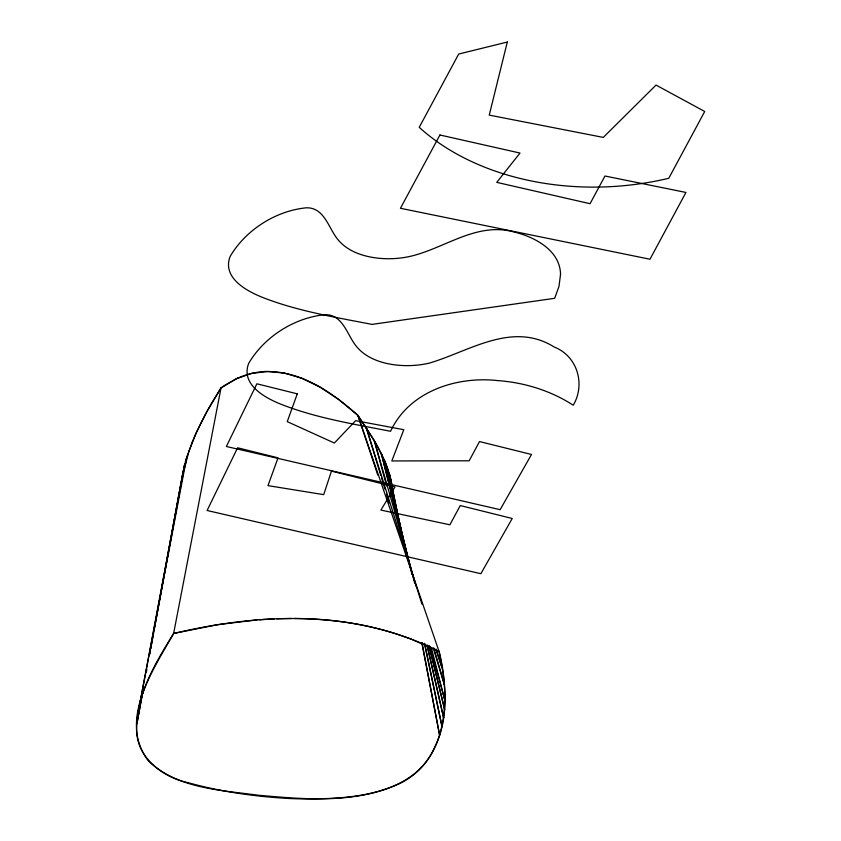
<?xml version="1.0" encoding="UTF-8"?>
<svg xmlns="http://www.w3.org/2000/svg" width="841" height="841" viewBox="0 0 841 841"><rect width="100%" height="100%" fill="white"/><g stroke="black" fill="none" stroke-linecap="round" stroke-linejoin="round"><path stroke-width="1.26" d="M182.255 477.93L185.777 459.943L192.337 441.967M142.844 691.376L136.946 723.617C133.099 754.703 160.652 776.979 188.489 782.771C221.667 791.991 256.042 796.732 290.408 798.561A301.194 217.388 -4.8 0 0 325.278 798.603C365.782 797.215 415.79 789.142 434.555 747.838C449.536 717.846 445.835 683.102 439.065 651.449L357.888 415.359C332.479 392.663 301.625 370.955 266.092 371.522M146.387 672.022L146.849 669.447M149.687 653.962L150.15 651.386M150.623 648.8L153.451 633.326M153.924 630.739L183.17 470.792M142.865 691.439L136.946 723.617C138.502 690.303 156.615 661.079 173.624 633.483L221.015 387.964A101.656 73.367 -4.8 0 1 225.43 384.884L237.604 378.156M149.73 654.098L150.203 651.523M150.676 648.947L155.89 620.626M156.363 618.051L184.768 463.57L137.703 714.903L186.923 456.316M184.589 467.796L188.92 451.333L196.289 432.642L206.907 411.564L221.015 387.964L235.995 378.902L251.575 373.415L267.764 371.491L284.573 373.131L301.982 378.345L320.011 387.112L338.639 399.454L357.888 415.359L376.095 443.522L385.746 463.349L390.382 477.835L398.592 520.201M256.883 619.922L217.335 624.726L173.624 633.483C153.419 669.352 117.971 720.432 148.069 760.506C176.936 788.742 220.458 790.025 258.198 795.218C304.379 799.297 353.483 803.838 397.131 784.748C447.717 762.377 451.091 698.188 439.065 651.449C394.429 628.679 344.085 618.619 294.182 618.482M221.015 387.964L212.815 401.231A507.68 366.424 -4.8 0 0 192.305 441.956M173.624 633.483C231.38 619.828 291.743 613.625 350.676 623.034A257.882 186.134 -4.8 0 1 396.542 633.998L411.081 639.086L439.065 651.449M259.364 619.733L274.292 618.85M276.773 618.755L291.701 618.471M497.441 380.563C456.2 376.074 409.104 391.486 390.56 431.286C353.809 424.085 316.416 418.124 281.378 404.395C265.115 397.982 240.421 384.537 248.715 363.312C264.305 336.81 294.234 317.73 324.826 314.702C341.383 314.114 346.376 331.848 353.914 342.97C363.995 358.508 383.38 364.29 400.957 365.436A73.125 52.773 -4.8 0 0 414.476 365.362A70.823 51.122 -4.8 0 0 429.33 363.123C469.762 351.16 512.369 320.852 554.293 347.049C577.483 356.195 585.662 384.39 573.236 405.204C557.436 394.965 539.67 387.901 521.294 383.948A132.836 95.874 -4.8 0 0 497.441 380.563M377.798 475.091L357.888 415.359C373.267 438.708 390.581 463.465 392.726 492.195M435.88 649.305L442.103 667.975L436.185 649.22M421.982 604.206L366.35 427.901L380.805 475.47M381.562 477.972L384.989 489.231M386.513 494.235L389.173 503.002M433.283 648.18L444.311 684.479L433.84 647.99M416.137 586.335L374.245 440.369L386.618 485.93M430.277 646.697L445.057 701.131L431.643 649M414.624 582.887L381.257 453.194L399.244 525.898M428.899 645.783L444.679 709.562L429.278 645.867M412.037 574.54L384.326 459.901L400.2 528.915M426.944 645.226L443.691 718.077L427.228 645.026M407.002 555.302L387.06 466.871L398.434 520.621M424.432 643.491L442.03 726.687L424.663 643.354M402.755 538.229L389.404 474.124L396.079 508.858M421.94 642.545L439.633 735.276L421.814 642.65M396.574 511.433L397.562 516.584M391.212 481.567L392.2 487.801M392.358 489.052L392.642 492.752M237.677 378.24A56.841 41.03 -4.8 0 1 266.092 371.417M560.548 274.25L558.971 286.434L554.671 298.313L371.995 324.395C335.233 317.204 297.851 311.233 262.812 297.504C246.55 291.102 221.856 277.646 230.15 256.421C245.73 229.919 275.669 210.839 306.25 207.811C322.807 207.222 327.811 224.957 335.338 236.09C345.43 251.617 364.815 257.399 382.382 258.544A73.125 52.773 -4.8 0 0 395.911 258.471A70.823 51.122 -4.8 0 0 410.765 256.232C444.71 248.232 476.279 222.182 512.842 231.685C533.751 236.479 559.98 249.766 560.548 274.25M507.302 42.05L489.241 115.112L603.291 137.409L656.033 85.078L704.726 111.496L668.763 178.281A236.069 170.387 -4.8 0 1 419.228 127.338L458.702 54.034L507.302 42.05M331.459 471.118L323.701 494.645L267.974 485.635L278.035 457.84L237.604 447.79L207.107 510.498L480.863 573.699L512.232 518.487L460.258 505.557L449.893 524.795L380.878 510.067L394.986 486.918L331.459 471.118M297.293 393.84L287.244 421.635L334.34 443.028L355.627 420.668L403.806 429.709L391.811 460.952L469.162 460.794L479.517 441.557L531.501 454.476L500.132 509.688L226.376 446.487L256.873 383.79L297.293 393.84M439.917 134.991L400.442 208.284L649.977 259.238L685.941 192.452L604.963 176.011L590.056 203.711L496.747 182.36L520.011 153.051L439.917 134.991"/></g></svg>
